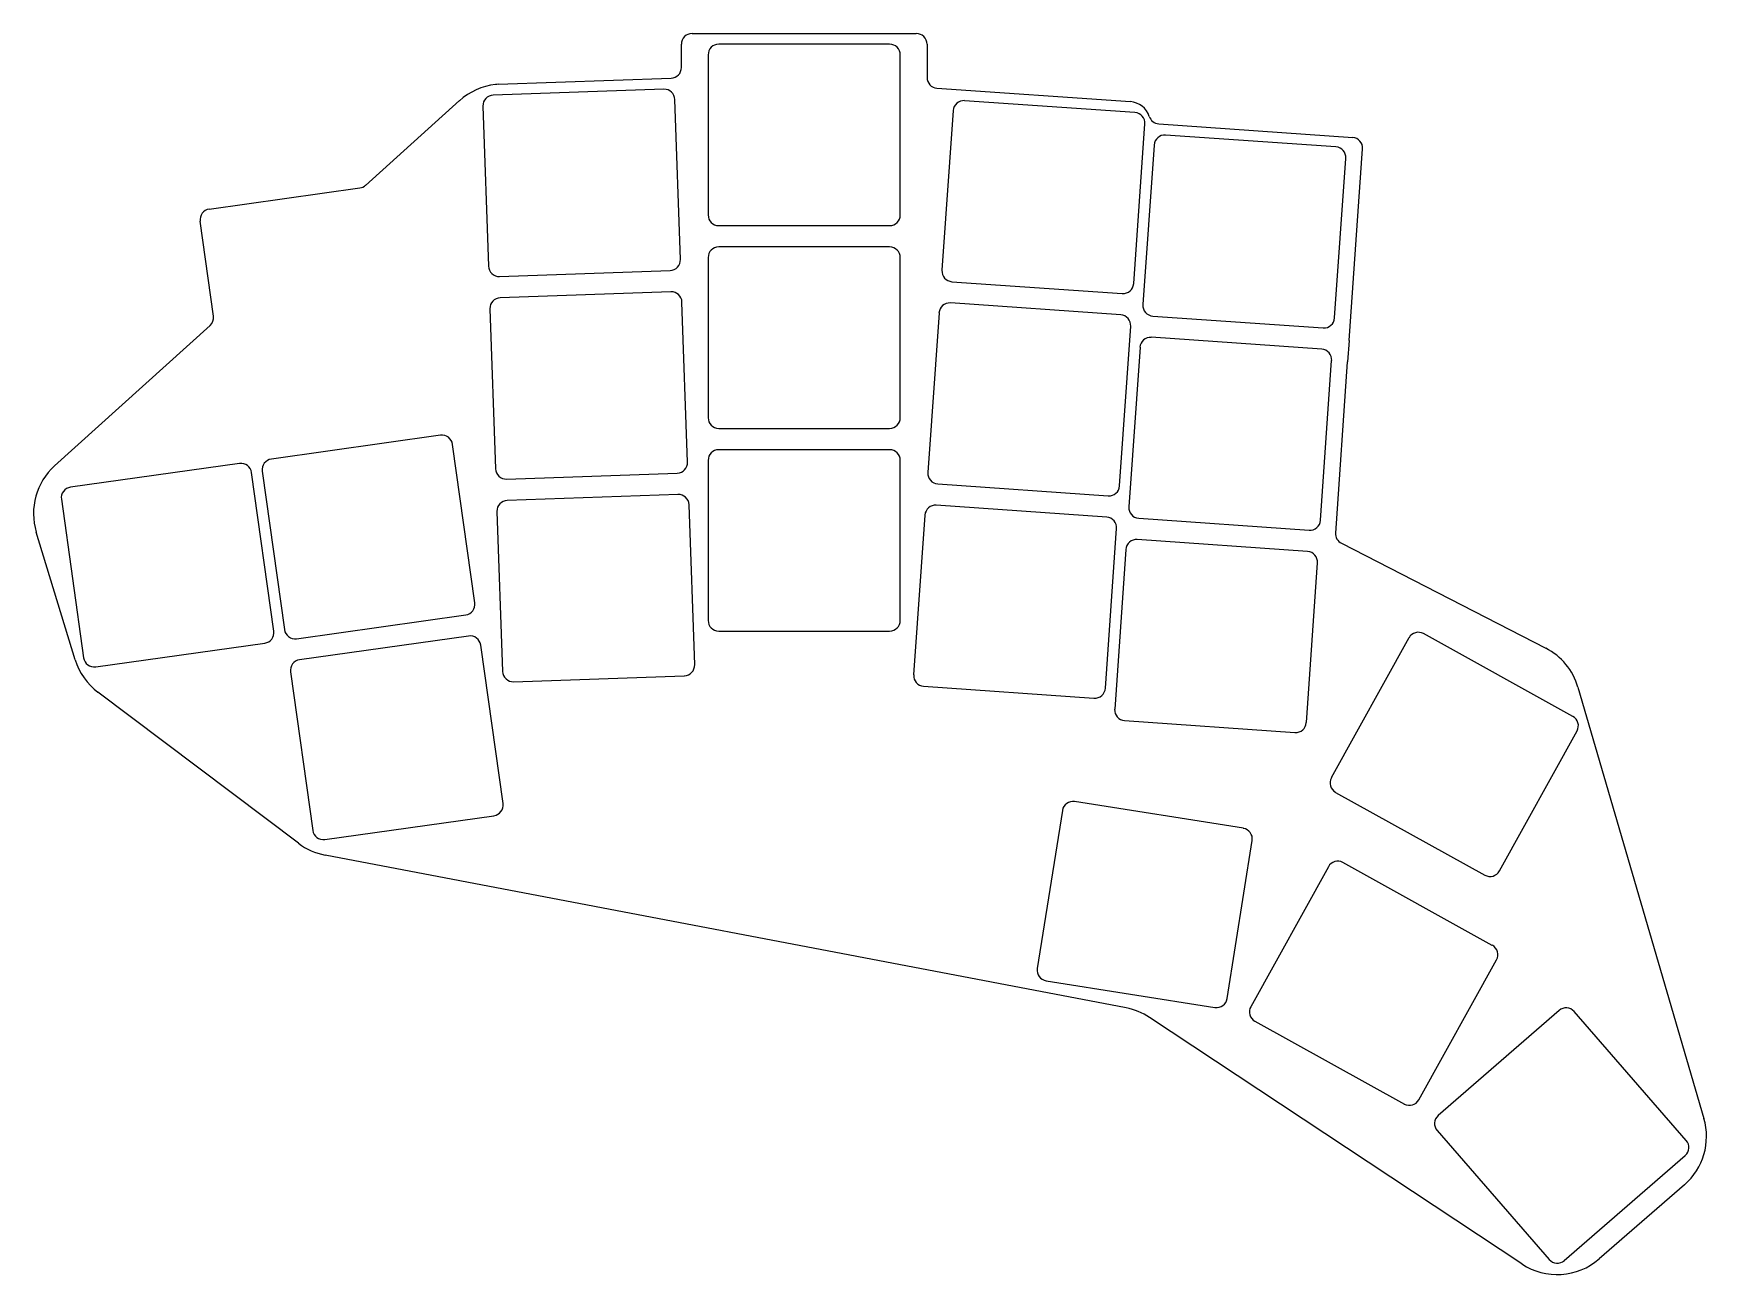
# Model space of a CAD drawing. Header units: millimetres. Extents: x -18 to 139, y -50 to 66.
import ezdxf

# ---------------------------------------------------------------- set-up
doc = ezdxf.new("R2010")
doc.units = ezdxf.units.MM

msp = doc.modelspace()

# ---------------------------------------------------------------- linework, layer by layer
for p, q in [((43.02, 62.62), (43.02, 64.81)), ((44.02, 65.81), (65.02, 65.81)), ((62.52, 64.81), (46.52, 64.81)), ((66.02, 64.81), (66.02, 61.69)), ((45.52, 63.81), (45.52, 48.81)), ((63.52, 48.81), (63.52, 63.81)), ((25.85, 61.05), (42.05, 61.62)), ((41.37, 60.59), (25.38, 60.03)), ((42.93, 44.64), (42.41, 59.63)), ((66.95, 60.7), (85.07, 59.43)), ((13.44, 51.58), (22.22, 59.52)), ((24.42, 59), (24.94, 44.01)), ((68.47, 58.59), (67.42, 43.62)), ((85.5, 58.4), (69.54, 59.51)), ((85.38, 42.37), (86.43, 57.33)), ((87.72, 57.34), (105.89, 56.07)), ((87.29, 55.36), (86.25, 40.4)), ((104.32, 55.18), (88.36, 56.29)), ((105.56, 37.05), (106.81, 55)), ((104.2, 39.15), (105.25, 54.11)), ((-1.21, 49.35), (12.91, 51.34)), ((-0.81, 39.32), (-2.06, 48.22)), ((46.52, 47.81), (62.52, 47.81)), ((62.52, 45.81), (46.52, 45.81)), ((45.52, 44.81), (45.52, 29.81)), ((63.52, 29.81), (63.52, 44.81)), ((25.98, 43.05), (41.97, 43.6)), ((68.35, 42.55), (84.31, 41.44)), ((42.04, 41.6), (26.05, 41.05)), ((25.08, 40.01), (25.61, 25.02)), ((43.59, 25.65), (43.07, 40.64)), ((67.15, 39.63), (66.1, 24.67)), ((84.17, 39.44), (68.21, 40.56)), ((87.17, 39.33), (103.13, 38.22)), ((-15.69, 25.29), (-1.13, 38.44)), ((84.06, 23.41), (85.1, 38.38)), ((85.97, 36.41), (84.92, 21.45)), ((103, 36.22), (87.03, 37.34)), ((105.56, 37.05), (105.42, 35.05)), ((102.88, 20.19), (103.92, 35.16)), ((104.3, 19), (105.42, 35.05)), ((46.52, 28.81), (62.52, 28.81)), ((20.45, 28.16), (4.61, 25.93)), ((23.67, 12.46), (21.58, 27.31)), ((62.52, 26.81), (46.52, 26.81)), ((1.64, 25.52), (-14.21, 23.29)), ((45.52, 25.81), (45.52, 10.81)), ((63.52, 10.81), (63.52, 25.81)), ((4.85, 9.81), (2.76, 24.67)), ((3.76, 24.8), (5.84, 9.95)), ((26.64, 24.06), (42.63, 24.62)), ((67.03, 23.6), (82.99, 22.48)), ((-15.06, 22.16), (-12.97, 7.31)), ((42.7, 22.62), (26.71, 22.06)), ((25.74, 21.02), (26.27, 6.03)), ((44.26, 6.66), (43.73, 21.65)), ((65.82, 20.68), (64.77, 5.71)), ((82.85, 20.49), (66.89, 21.61)), ((85.85, 20.38), (101.81, 19.26)), ((-13.76, 7.12), (-17.41, 19.08)), ((82.73, 4.46), (83.78, 19.42)), ((84.64, 17.46), (83.6, 2.49)), ((101.67, 17.27), (85.71, 18.39)), ((104.84, 18.04), (123.97, 8.21)), ((101.55, 1.24), (102.6, 16.2)), ((6.97, 9.1), (22.82, 11.33)), ((46.52, 9.81), (62.52, 9.81)), ((126.52, 1.81), (112.52, 9.57)), ((-11.84, 6.46), (4, 8.68)), ((23.09, 9.35), (7.25, 7.12)), ((26.31, -6.36), (24.22, 8.49)), ((111.16, 9.18), (103.89, -3.94)), ((6.4, 5.99), (8.49, -8.86)), ((27.3, 5.07), (43.29, 5.63)), ((7.16, -10.07), (-11.63, 4.08)), ((65.7, 4.65), (81.66, 3.53)), ((126.99, 4.55), (138.79, -35.85)), ((84.52, 1.43), (100.48, 0.31)), ((119.63, -12.66), (126.91, 0.46)), ((95.65, -8.67), (79.85, -6.16)), ((104.28, -5.3), (118.27, -13.05)), ((9.62, -9.72), (25.46, -7.49)), ((78.7, -7), (76.35, -21.81)), ((94.13, -24.63), (96.48, -9.81)), ((84.68, -25.5), (9.64, -11.18)), ((103.62, -12.27), (96.34, -25.39)), ((118.97, -19.64), (104.98, -11.88)), ((112.09, -34.12), (119.36, -21)), ((77.19, -22.96), (92.99, -25.46)), ((121.73, -49.49), (86.86, -26.39)), ((125.23, -25.75), (113.91, -35.59)), ((137.13, -37.92), (126.64, -25.85)), ((96.73, -26.75), (110.73, -34.51)), ((113.81, -37), (124.3, -49.07)), ((125.71, -49.17), (137.04, -39.33)), ((136.97, -42.07), (128.98, -49.01))]:
    msp.add_line(p, q)
for centre, radius, start, end in [((44.02, 64.81), 1, 90, 180), ((46.52, 63.81), 1, 90, 180), ((62.52, 63.81), 1, 0, 90), ((65.02, 64.81), 1, 0, 90), ((42.02, 62.62), 1, 272, 0), ((67.02, 61.69), 1, 180, 266), ((26.25, 55.06), 6, 96.2449, 132.0714), ((25.42, 59.04), 1, 92, 182), ((25.92, 59.05), 2, 92, 99.3557), ((41.41, 59.59), 1, 2, 92), ((69.47, 58.52), 1, 86, 176), ((84.93, 57.43), 2, 17.5102, 86), ((85.43, 57.4), 1, 356, 86), ((87.79, 58.34), 1, 197.5102, 266), ((88.29, 55.29), 1, 86, 176), ((104.25, 54.18), 1, 356, 86), ((105.82, 55.07), 1, 356, 86), ((12.77, 52.33), 1, 278, 312.0714), ((-1.07, 48.36), 1, 98, 188), ((46.52, 48.81), 1, 180, 270), ((62.52, 48.81), 1, 270, 360), ((46.52, 44.81), 1, 90, 180), ((62.52, 44.81), 1, 0, 90), ((25.94, 44.04), 1, 182, 272), ((41.93, 44.6), 1, 272, 2), ((68.42, 43.55), 1, 176, 266), ((84.38, 42.44), 1, 266, 356), ((26.08, 40.05), 1, 92, 182), ((42.07, 40.61), 1, 2, 92), ((-1.8, 39.18), 1, 312.0714, 8), ((68.14, 39.56), 1, 86, 176), ((84.1, 38.45), 1, 356, 86), ((87.24, 40.33), 1, 176, 266), ((103.2, 39.22), 1, 266, 356), ((86.96, 36.34), 1, 86, 176), ((102.93, 35.23), 1, 356, 86), ((46.52, 29.81), 1, 180, 270), ((62.52, 29.81), 1, 270, 360), ((20.59, 27.17), 1, 8, 98), ((46.52, 25.81), 1, 90, 180), ((62.52, 25.81), 1, 0, 90), ((-11.67, 20.84), 6, 132.0714, 196.9726), ((-15.02, 24.55), 1, 132.0714095, 132.0714103), ((1.77, 24.53), 1, 8, 98), ((4.75, 24.94), 1, 98, 188), ((42.59, 25.61), 1, 272, 2), ((26.6, 25.06), 1, 182, 272), ((67.1, 24.6), 1, 176, 266), ((-14.07, 22.3), 1, 98, 188), ((26.74, 21.06), 1, 92, 182), ((42.73, 21.62), 1, 2, 92), ((83.06, 23.48), 1, 266, 356), ((66.82, 20.61), 1, 86, 176), ((82.78, 19.49), 1, 356, 86), ((85.92, 21.38), 1, 176, 266), ((101.88, 20.26), 1, 266, 356), ((105.29, 18.93), 1, 176, 242.8014), ((85.64, 17.39), 1, 86, 176), ((101.6, 16.27), 1, 356, 86), ((22.68, 12.32), 1, 278, 8), ((3.86, 9.67), 1, 278, 8), ((6.83, 10.09), 1, 188, 278), ((46.52, 10.81), 1, 180, 270), ((62.52, 10.81), 1, 270, 360), ((112.04, 8.7), 1, 61, 151), ((23.23, 8.36), 1, 8, 98), ((121.23, 2.87), 6, 16.2842, 62.8014), ((123.51, 7.32), 1, 62.8014099, 62.8014114), ((-8.02, 8.87), 6, 196.9726, 233), ((-11.98, 7.45), 1, 188, 278), ((7.39, 6.13), 1, 98, 188), ((43.26, 6.63), 1, 272, 2), ((27.27, 6.07), 1, 182, 272), ((65.77, 5.64), 1, 176, 266), ((-11.03, 4.88), 1, 232.9999998, 233.0000007), ((81.73, 4.53), 1, 266, 356), ((84.59, 2.42), 1, 176, 266), ((126.03, 0.94), 1, 331, 61), ((100.55, 1.31), 1, 266, 356), ((104.77, -4.42), 1, 151, 241), ((79.69, -7.15), 1, 81, 171), ((25.32, -6.5), 1, 278, 8), ((9.48, -8.73), 1, 188, 278), ((95.49, -9.66), 1, 351, 81), ((10.77, -5.28), 6, 233, 259.1921), ((104.49, -12.75), 1, 61, 151), ((118.76, -12.18), 1, 241, 331), ((118.49, -20.51), 1, 331, 61), ((77.34, -21.97), 1, 171, 261), ((93.15, -24.47), 1, 261, 351), ((83.55, -31.39), 6, 56.4755, 79.1921), ((86.31, -27.23), 1, 56.4754866, 56.4754873), ((97.22, -25.87), 1, 151, 241), ((125.88, -26.5), 1, 41, 131), ((111.21, -33.63), 1, 241, 331), ((114.56, -36.34), 1, 131, 221), ((133.03, -37.54), 6, 311, 16.2842), ((137.83, -36.14), 1, 16.2842024, 16.2842052), ((136.38, -38.58), 1, 311, 41), ((136.31, -41.31), 1, 310.999998, 310.9999996), ((125.04, -44.49), 6, 236.4755, 311), ((122.28, -48.65), 1, 236.4754866, 236.4754873), ((125.06, -48.42), 1, 221, 311)]:
    msp.add_arc(centre, radius, start, end)

doc.saveas('drawing.dxf')
